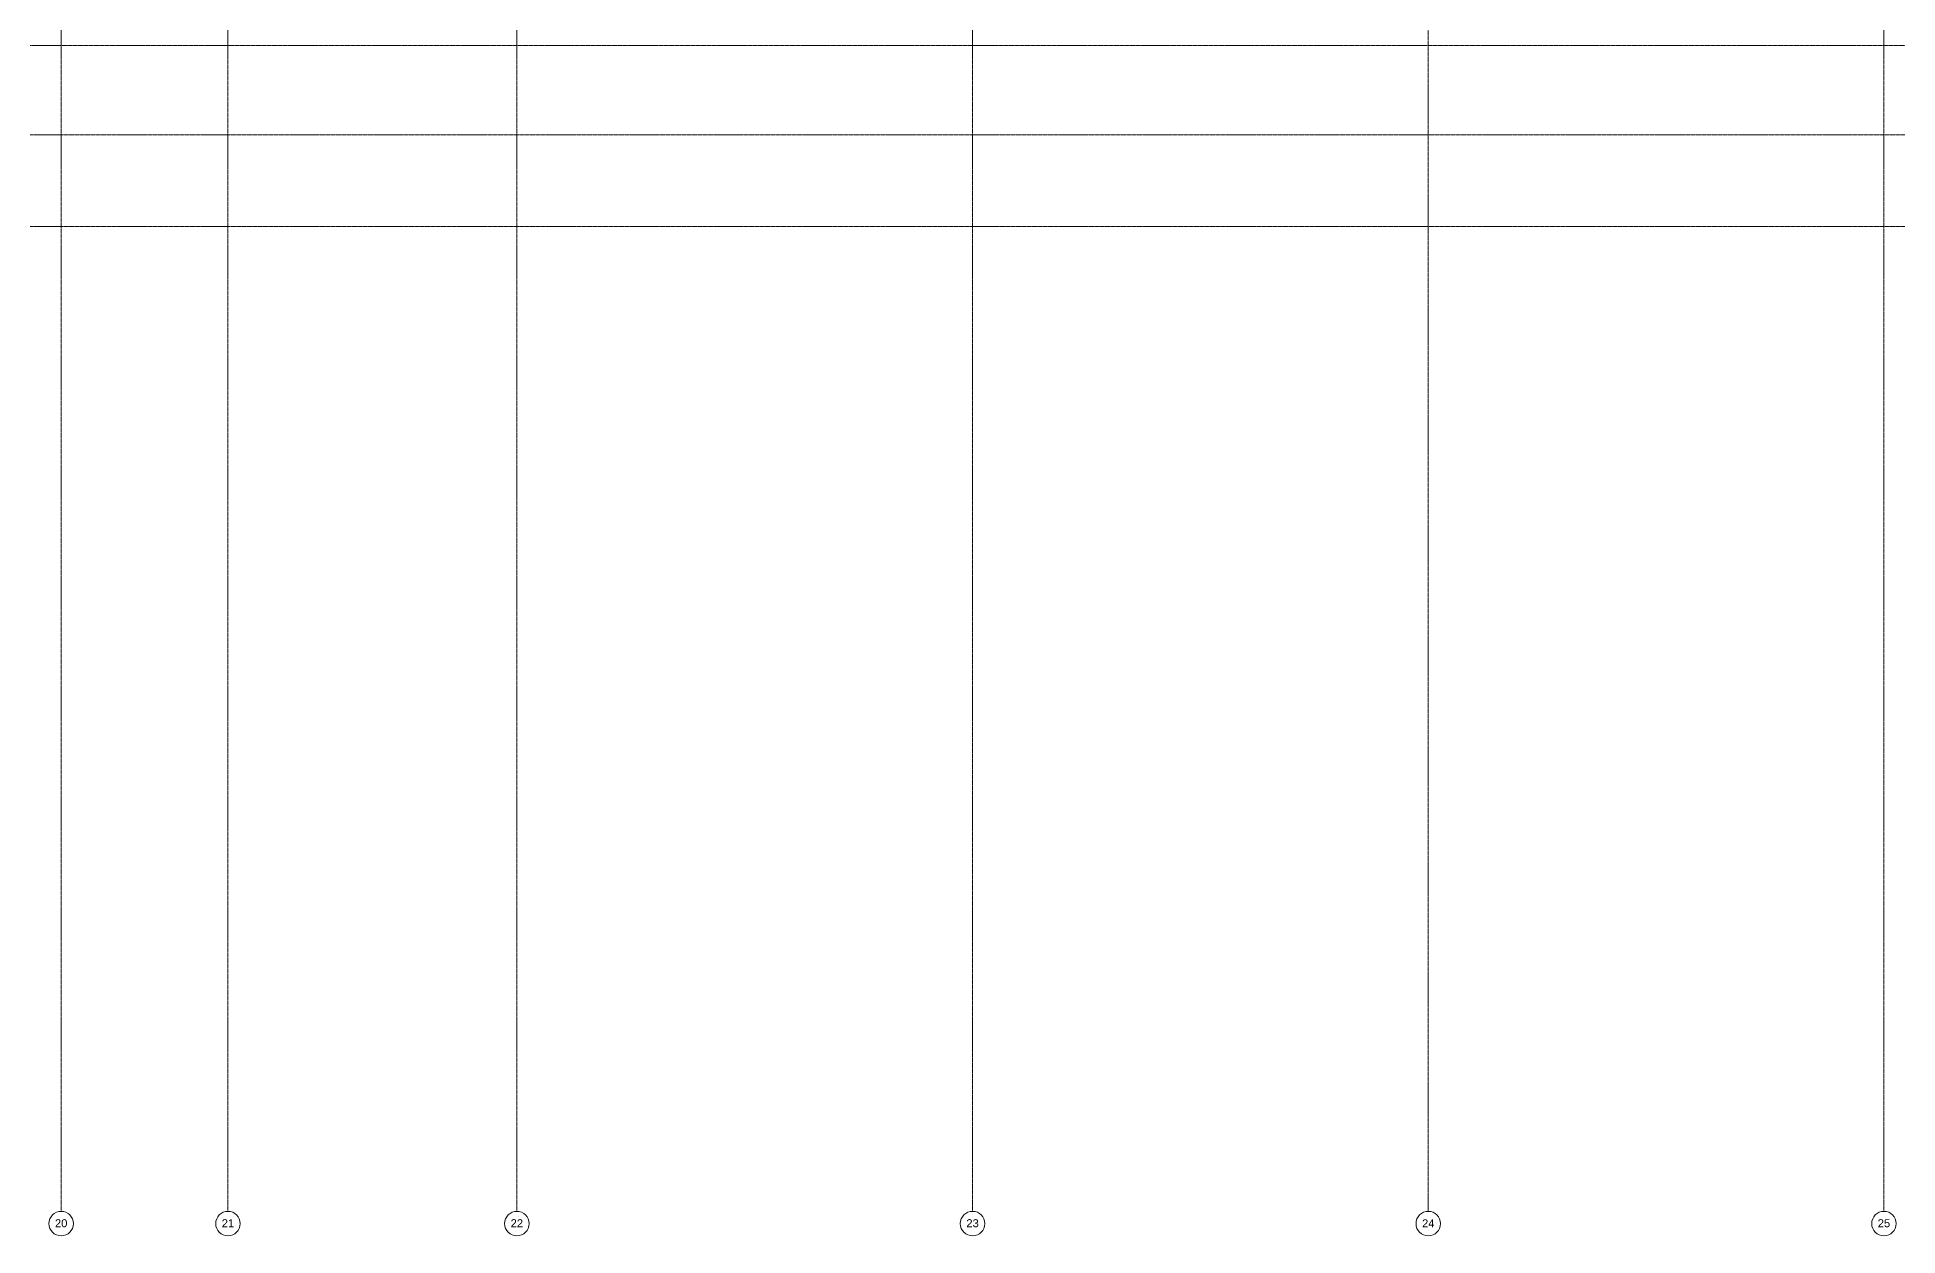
# Model space of a CAD drawing. Header units: inches. Extents: x -3648 to 241, y -496 to 1784.
# Drawn here: x -1696 to -781, y -496 to 93 of the extents above; entities that cross this region are included whole.
import ezdxf

# ---------------------------------------------------------------- set-up
doc = ezdxf.new("R2010")
doc.units = ezdxf.units.IN
doc.header["$MEASUREMENT"] = 0
doc.linetypes.add('Grid Line', pattern=[0.875, 0.5, -0.125, 0.125, -0.125])
doc.layers.add('S-GRID', color=8, linetype='Continuous', lineweight=9)
doc.layers.add('S-GRID-IDEN', color=8, linetype='Continuous', lineweight=13)
doc.styles.add('Arial', font='arial.ttf', dxfattribs={"height": 3.934132})

# ---------------------------------------------------------------- blocks, each defined once
blk = doc.blocks.new('Grid - 3_16_-139788-THIRD LEVEL')
at = {"layer": 'S-GRID-IDEN'}
blk.add_circle((0, 0), 0.188, dxfattribs=at)

msp = doc.modelspace()

# ---------------------------------------------------------------- linework, layer by layer
at = {"layer": 'S-GRID', "linetype": 'Grid Line'}
for p, q in [((228, 89), (-3635.68, 89)), ((-3635.68, 45), (228, 45)), ((-3635.68, 0), (228, 0))]:
    msp.add_line(p, q, dxfattribs=at)

# ---------------------------------------------------------------- block references
at = {"layer": 'S-GRID-IDEN', "xscale": 31.99999999999999, "yscale": 31.99999999999999, "zscale": 31.99999999999999, "rotation": 180}
for p in [(-1684, -490.26), (-1602, -490.26), (-1460, -490.26), (-1236, -490.26), (-788, -490.26)]:
    msp.add_blockref('Grid - 3_16_-139788-THIRD LEVEL', p, dxfattribs=at)
at = {"layer": 'S-GRID-IDEN', "xscale": 31.99999999999999, "yscale": 31.99999999999999, "zscale": 31.99999999999999}
msp.add_blockref('Grid - 3_16_-139788-THIRD LEVEL', (-1012, -490.26), dxfattribs=at)

# ---------------------------------------------------------------- next in the draw order: texts
at = {"layer": 'S-GRID-IDEN', "lineweight": 9, "char_height": 3.934, "width": 7.296, "attachment_point": 2, "line_spacing_factor": 0.938532, "style": 'Arial', "bg_fill": 3, "box_fill_scale": 1.25, "bg_fill_color": 0, "bg_fill_transparency": 0}
for s, insert in [('20', (-1684, -488.11)), ('21', (-1602, -488.11)), ('22', (-1460, -488.11)), ('23', (-1236, -488.11)), ('24', (-1012, -488.17)), ('25', (-788, -488.11))]:
    msp.add_mtext(s, dxfattribs=dict(at, insert=insert))

# ---------------------------------------------------------------- next in the draw order: linework, layer by layer
at = {"layer": 'S-GRID', "linetype": 'Grid Line'}
for p, q in [((-1684, 1771.74), (-1684, -484.26)), ((-1602, 1771.74), (-1602, -484.26)), ((-1460, 1771.74), (-1460, -484.26)), ((-1236, 1771.74), (-1236, -484.26)), ((-1012, -484.26), (-1012, 1771.74)), ((-788, 1771.74), (-788, -484.26))]:
    msp.add_line(p, q, dxfattribs=at)

doc.saveas('drawing.dxf')
